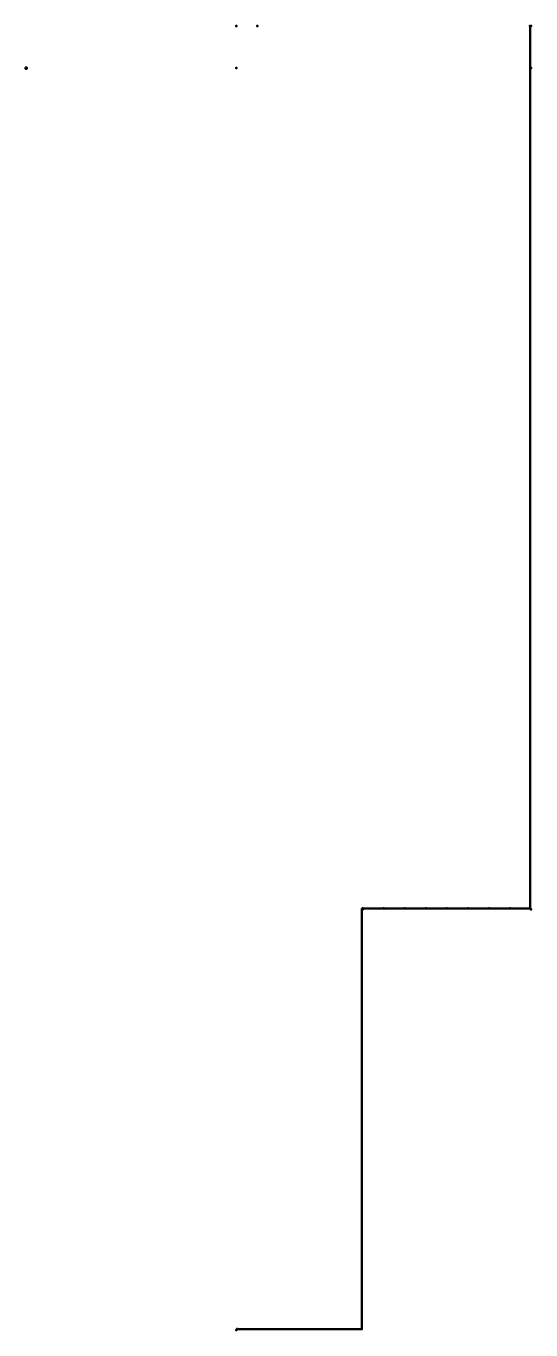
# Model space of a CAD drawing. Header units: millimetres. Extents: x 0 to 15.2, y -38.1 to 1.3.
import ezdxf

# ---------------------------------------------------------------- set-up
doc = ezdxf.new("R2010")
doc.units = ezdxf.units.MM
doc.layers.add('1', color=7, linetype='Continuous', true_color=0xffffff)
doc.layers.add('61', color=7, linetype='Continuous', true_color=0xffffff)

msp = doc.modelspace()

# ---------------------------------------------------------------- linework, layer by layer
at = {"layer": '1', "color": 163, "linetype": 'Continuous', "lineweight": 50}
for p, q in [((15.2146, 1.27), (15.2146, -25.3746)), ((15.2146, -25.3746), (10.1346, -25.3746)), ((10.1346, -25.3746), (10.1346, -38.0746)), ((6.3754, -38.0746), (10.1346, -38.0746))]:
    msp.add_line(p, q, dxfattribs=at)
for p in [(6.35, 1.27), (6.985, 1.27), (15.2146, 1.27), (15.24, 1.27), (6.35, 0), (15.24, 0), (10.16, -25.3746), (10.16, -25.4), (10.795, -25.3746), (11.43, -25.3746), (12.065, -25.3746), (12.7, -25.3746), (13.335, -25.3746), (13.97, -25.3746), (14.605, -25.3746), (15.24, -25.4), (6.35, -38.1), (6.3754, -38.0746), (10.1346, -38.0746)]:
    msp.add_point(p, dxfattribs=at)
at = {"layer": '61', "color": 23, "linetype": 'Continuous', "lineweight": 70}
msp.add_point((0, 0), dxfattribs=at)

doc.saveas('drawing.dxf')
